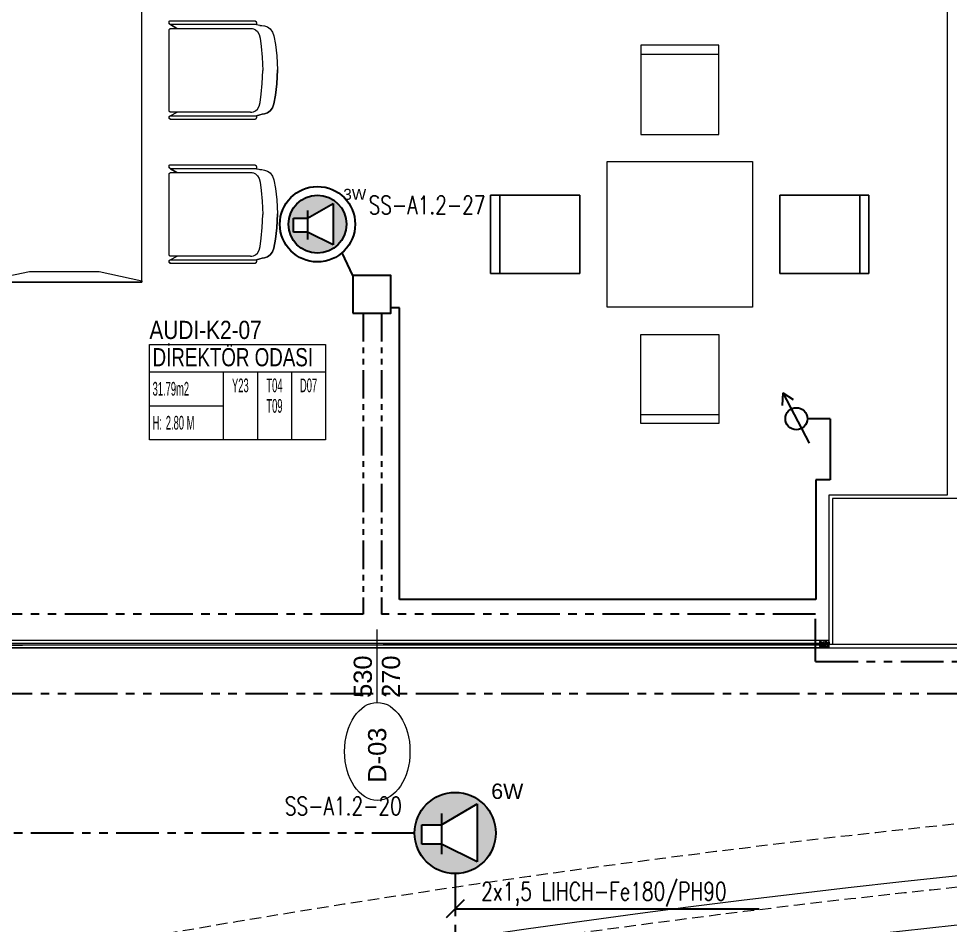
# Model space of a CAD drawing. Extents: x -1299 to 23780, y -3010 to 8106.
# Drawn here: x 15425 to 15937, y 2210 to 2709 of the extents above; entities that cross this region are included whole.
import ezdxf
from ezdxf.enums import TextEntityAlignment as Align

# ---------------------------------------------------------------- set-up
doc = ezdxf.new("R2010")
doc.units = 0
doc.header["$LTSCALE"] = 25
doc.header["$MEASUREMENT"] = 0
for name, pattern in [('DOT2', [0.125, 0, -0.125]), ('HIDDEN', [0.375, 0.25, -0.125]), ('PHANTOM2', [1.25, 0.625, -0.125, 0.125, -0.125, 0.125, -0.125])]:
    doc.linetypes.add(name, pattern=pattern)
doc.layers.get('0').update_dxf_attribs({"color": 9, "lineweight": 9})
for name, color, linetype, lineweight in [('0 @ 1', 9, 'Continuous', 9), ('01', 9, 'Continuous', 9), ('05', 9, 'Continuous', 9), ('06B', 9, 'Continuous', 9), ('06D', 9, 'Continuous', 9), ('10', 9, 'Continuous', 9), ('14', 9, 'Continuous', 9), ('15', 9, 'Continuous', 9), ('20', 9, 'DOT2', 9), ('21', 9, 'Continuous', 9), ('22', 8, 'Continuous', 9), ('35', 9, 'Continuous', 9), ('40', 9, 'Continuous', 9), ('40B', 9, 'Continuous', 9), ('E-KABLO', 7, 'Continuous', 30), ('E-MESH TAVAN', 1, 'Continuous', 30), ('E-SES AYAR ANAHTARI', 7, 'Continuous', 30), ('E-YANGIN', 7, 'Continuous', 30), ('E-YAZI', 7, 'Continuous', 30), ('Seslendirme', 7, 'Continuous', 30)]:
    doc.layers.add(name, color=color, linetype=linetype, lineweight=lineweight)
doc.styles.add('Arial', font='arial.ttf', dxfattribs={"height": 2.5})
doc.styles.add('ILGAZ', font='txttw.shx')
doc.styles.add('MuuM_TEXT-STANDART', font='ARIALN.TTF')
pattern_1 = [(225, (-604.72494, -2171.82614), (-0.0883883476, 0.0883883476), []), (135, (-604.72494, -2171.82614), (0.0883883476, 0.0883883476), [])]

# ---------------------------------------------------------------- blocks, each defined once
blk = doc.blocks.new('0_doorno')
blk.add_lwpolyline([(4.5, 0), (12.5, 0)])
blk.add_ellipse((-0.89, 0), major_axis=(-5.39, 0), ratio=0.666667)
at = {"style": 'Arial'}
blk.add_attdef('YUKSEKLIK', text='', height=2, dxfattribs=at).set_placement((5, 12.3), align=Align.TOP_LEFT)
blk.add_attdef('KAPINO', text='', height=2, dxfattribs=at).set_placement((0, 0), align=Align.MIDDLE)
blk.add_attdef('GENISLIK', text='', height=2, dxfattribs=at).set_placement((5, -3.79), align=Align.BOTTOM_LEFT)
blk = doc.blocks.new('KAPI KODLARI 2. KAT')
at = {"layer": '22'}
ref = blk.add_blockref('0_doorno', (15622.23, 2310.5), dxfattribs=dict(at, xscale=5, yscale=5, zscale=5, rotation=90))
ref.add_attrib('KAPINO', 'D-03', dxfattribs={"layer": '0', "height": 10, "rotation": 90, "style": 'Arial'}).set_placement((15622.14, 2304.03), align=Align.MIDDLE)
ref.add_attrib('GENISLIK', '530', dxfattribs={"layer": '0', "height": 10, "rotation": 90, "style": 'Arial'}).set_placement((15622.23, 2335.5), align=Align.BOTTOM_LEFT)
ref.add_attrib('YUKSEKLIK', '270', dxfattribs={"layer": '0', "height": 10, "rotation": 90, "style": 'Arial'}).set_placement((15624.73, 2335.5), align=Align.TOP_LEFT)
blk = doc.blocks.new('Group-32-1')
for p, q in [((384804.5516, 69159.371), (384804.573, 69159.3356)), ((384804.5731, 69159.3699), (384804.573, 69159.3694)), ((384804.573, 69159.3694), (384804.573, 69159.3689)), ((384804.573, 69159.3689), (384804.573, 69158.9239)), ((384804.5732, 69159.3709), (384804.5731, 69159.3704)), ((384804.5731, 69159.3704), (384804.5731, 69159.3699)), ((384804.5733, 69159.3713), (384804.5732, 69159.3709)), ((384804.5735, 69159.3718), (384804.5733, 69159.3713)), ((384804.5736, 69159.3723), (384804.5735, 69159.3718)), ((384804.5738, 69159.3727), (384804.5736, 69159.3723)), ((384804.574, 69159.3732), (384804.5738, 69159.3727)), ((384804.5742, 69159.3736), (384804.574, 69159.3732)), ((384804.5745, 69159.374), (384804.5742, 69159.3736)), ((384804.5747, 69159.3745), (384804.5745, 69159.374)), ((384804.575, 69159.3749), (384804.5747, 69159.3745)), ((384804.5753, 69159.3752), (384804.575, 69159.3749)), ((384804.5756, 69159.3756), (384804.5753, 69159.3752)), ((384804.576, 69159.376), (384804.5756, 69159.3756)), ((384804.5763, 69159.3763), (384804.576, 69159.376)), ((384804.5767, 69159.3766), (384804.5763, 69159.3763)), ((384804.5771, 69159.3769), (384804.5767, 69159.3766)), ((384804.5775, 69159.3772), (384804.5771, 69159.3769)), ((384804.5779, 69159.3775), (384804.5775, 69159.3772)), ((384804.5783, 69159.3777), (384804.5779, 69159.3775)), ((384804.5788, 69159.3779), (384804.5783, 69159.3777)), ((384804.5792, 69159.3781), (384804.5788, 69159.3779)), ((384804.5797, 69159.3783), (384804.5792, 69159.3781)), ((384804.5801, 69159.3785), (384804.5797, 69159.3783)), ((384804.5806, 69159.3786), (384804.5801, 69159.3785)), ((384804.5811, 69159.3787), (384804.5806, 69159.3786)), ((384804.5816, 69159.3788), (384804.5811, 69159.3787)), ((384804.5821, 69159.3789), (384804.5816, 69159.3788)), ((384804.5825, 69159.3789), (384804.5821, 69159.3789)), ((384804.583, 69159.3789), (384804.5825, 69159.3789)), ((384805.023, 69159.3789), (384804.583, 69159.3789)), ((384805.0235, 69159.3789), (384805.023, 69159.3789)), ((384805.024, 69159.3789), (384805.0235, 69159.3789)), ((384805.0245, 69159.3788), (384805.024, 69159.3789)), ((384805.0249, 69159.3787), (384805.0245, 69159.3788)), ((384805.0254, 69159.3786), (384805.0249, 69159.3787)), ((384805.0259, 69159.3785), (384805.0254, 69159.3786)), ((384805.0264, 69159.3783), (384805.0259, 69159.3785)), ((384805.0268, 69159.3781), (384805.0264, 69159.3783)), ((384805.0273, 69159.3779), (384805.0268, 69159.3781)), ((384805.0277, 69159.3777), (384805.0273, 69159.3779)), ((384805.0281, 69159.3775), (384805.0277, 69159.3777)), ((384805.0285, 69159.3772), (384805.0281, 69159.3775)), ((384805.029, 69159.3769), (384805.0285, 69159.3772)), ((384805.0293, 69159.3766), (384805.029, 69159.3769)), ((384805.0297, 69159.3763), (384805.0293, 69159.3766)), ((384805.0301, 69159.376), (384805.0297, 69159.3763)), ((384805.0304, 69159.3756), (384805.0301, 69159.376)), ((384805.0307, 69159.3752), (384805.0304, 69159.3756)), ((384805.031, 69159.3749), (384805.0307, 69159.3752)), ((384805.0313, 69159.3745), (384805.031, 69159.3749)), ((384805.0316, 69159.374), (384805.0313, 69159.3745)), ((384805.0318, 69159.3736), (384805.0316, 69159.374)), ((384805.032, 69159.3732), (384805.0318, 69159.3736)), ((384805.0322, 69159.3727), (384805.032, 69159.3732)), ((384805.0324, 69159.3723), (384805.0322, 69159.3727)), ((384805.0326, 69159.3718), (384805.0324, 69159.3723)), ((384805.0327, 69159.3713), (384805.0326, 69159.3718)), ((384805.0328, 69159.3709), (384805.0327, 69159.3713)), ((384805.0329, 69159.3704), (384805.0328, 69159.3709)), ((384805.0329, 69159.3699), (384805.0329, 69159.3704)), ((384805.033, 69159.3694), (384805.0329, 69159.3699)), ((384805.0521, 69159.3725), (384805.033, 69159.3345)), ((384805.033, 69159.3689), (384805.033, 69159.3694)), ((384805.033, 69158.9322), (384805.033, 69159.3689)), ((384805.033, 69158.9322), (384805.033, 69158.9322)), ((384804.5516, 69158.8992), (384804.558, 69158.8616)), ((384805.0524, 69158.8992), (384805.0423, 69158.8616))]:
    blk.add_line(p, q)
at = {"flags": 128}
for points in [[(384804.5309, 69158.9092), (384804.5309, 69158.9087), (384804.531, 69158.9082), (384804.531, 69158.9077), (384804.5311, 69158.9072), (384804.5312, 69158.9068), (384804.5314, 69158.9063), (384804.5315, 69158.9058), (384804.5317, 69158.9054), (384804.5319, 69158.9049), (384804.5321, 69158.9045), (384804.5324, 69158.904), (384804.5326, 69158.9036), (384804.5329, 69158.9032), (384804.5332, 69158.9028), (384804.5335, 69158.9025), (384804.5339, 69158.9021), (384804.5342, 69158.9018), (384804.5346, 69158.9015), (384804.535, 69158.9012), (384804.5354, 69158.9009), (384804.5358, 69158.9006), (384804.5362, 69158.9004), (384804.5367, 69158.9001), (384804.5371, 69158.8999), (384804.5376, 69158.8998), (384804.538, 69158.8996), (384804.5385, 69158.8995), (384804.539, 69158.8994), (384804.5395, 69158.8993), (384804.54, 69158.8992), (384804.5404, 69158.8992), (384804.5409, 69158.8992), (384804.5516, 69158.8992), (384804.5516, 69159.3689), (384804.5516, 69159.3694), (384804.5516, 69159.3699), (384804.5515, 69159.3704), (384804.5515, 69159.3709), (384804.5513, 69159.3713), (384804.5512, 69159.3718), (384804.5511, 69159.3723), (384804.5509, 69159.3727), (384804.5507, 69159.3732), (384804.5505, 69159.3736), (384804.5502, 69159.374), (384804.55, 69159.3745), (384804.5497, 69159.3749), (384804.5494, 69159.3752), (384804.5491, 69159.3756), (384804.5487, 69159.376), (384804.5484, 69159.3763), (384804.548, 69159.3766), (384804.5476, 69159.3769), (384804.5472, 69159.3772), (384804.5468, 69159.3775), (384804.5464, 69159.3777), (384804.5459, 69159.3779), (384804.5455, 69159.3781), (384804.545, 69159.3783), (384804.5445, 69159.3785), (384804.5441, 69159.3786), (384804.5436, 69159.3787), (384804.5431, 69159.3788), (384804.5426, 69159.3789), (384804.5421, 69159.3789), (384804.5416, 69159.3789), (384804.5359, 69159.3789), (384804.5357, 69159.3789), (384804.5354, 69159.3789), (384804.5352, 69159.3788), (384804.535, 69159.3788), (384804.5347, 69159.3788), (384804.5345, 69159.3787), (384804.5343, 69159.3786), (384804.534, 69159.3785), (384804.5338, 69159.3784), (384804.5336, 69159.3783), (384804.5334, 69159.3782), (384804.5332, 69159.3781), (384804.533, 69159.3779), (384804.5328, 69159.3778), (384804.5326, 69159.3776), (384804.5324, 69159.3774), (384804.5322, 69159.3773), (384804.5321, 69159.3771), (384804.5319, 69159.3769), (384804.5318, 69159.3767), (384804.5316, 69159.3765), (384804.5315, 69159.3763), (384804.5314, 69159.376), (384804.5313, 69159.3758), (384804.5312, 69159.3756), (384804.5312, 69159.3754), (384804.5311, 69159.3751), (384804.531, 69159.3749), (384804.531, 69159.3746), (384804.531, 69159.3744), (384804.5309, 69159.3741), (384804.5309, 69159.3739), (384804.5309, 69158.9092)], [(384805.0521, 69158.8992), (384805.0628, 69158.8992), (384805.0633, 69158.8992), (384805.0638, 69158.8992), (384805.0642, 69158.8993), (384805.0647, 69158.8994), (384805.0652, 69158.8995), (384805.0657, 69158.8996), (384805.0661, 69158.8998), (384805.0666, 69158.8999), (384805.0671, 69158.9001), (384805.0675, 69158.9004), (384805.0679, 69158.9006), (384805.0683, 69158.9009), (384805.0687, 69158.9012), (384805.0691, 69158.9015), (384805.0695, 69158.9018), (384805.0698, 69158.9021), (384805.0702, 69158.9025), (384805.0705, 69158.9028), (384805.0708, 69158.9032), (384805.0711, 69158.9036), (384805.0714, 69158.904), (384805.0716, 69158.9045), (384805.0718, 69158.9049), (384805.072, 69158.9054), (384805.0722, 69158.9058), (384805.0723, 69158.9063), (384805.0725, 69158.9068), (384805.0726, 69158.9072), (384805.0727, 69158.9077), (384805.0727, 69158.9082), (384805.0728, 69158.9087), (384805.0728, 69158.9092), (384805.0728, 69159.3689), (384805.0728, 69159.3694), (384805.0727, 69159.3699), (384805.0727, 69159.3704), (384805.0726, 69159.3709), (384805.0725, 69159.3713), (384805.0723, 69159.3718), (384805.0722, 69159.3723), (384805.072, 69159.3727), (384805.0718, 69159.3732), (384805.0716, 69159.3736), (384805.0714, 69159.374), (384805.0711, 69159.3745), (384805.0708, 69159.3749), (384805.0705, 69159.3752), (384805.0702, 69159.3756), (384805.0698, 69159.376), (384805.0695, 69159.3763), (384805.0691, 69159.3766), (384805.0687, 69159.3769), (384805.0683, 69159.3772), (384805.0679, 69159.3775), (384805.0675, 69159.3777), (384805.0671, 69159.3779), (384805.0666, 69159.3781), (384805.0661, 69159.3783), (384805.0657, 69159.3785), (384805.0652, 69159.3786), (384805.0647, 69159.3787), (384805.0642, 69159.3788), (384805.0638, 69159.3789), (384805.0633, 69159.3789), (384805.0628, 69159.3789), (384805.0621, 69159.3789), (384805.0616, 69159.3789), (384805.0611, 69159.3789), (384805.0606, 69159.3788), (384805.0601, 69159.3787), (384805.0596, 69159.3786), (384805.0592, 69159.3785), (384805.0587, 69159.3783), (384805.0582, 69159.3781), (384805.0578, 69159.3779), (384805.0574, 69159.3777), (384805.0569, 69159.3775), (384805.0565, 69159.3772), (384805.0561, 69159.3769), (384805.0557, 69159.3766), (384805.0554, 69159.3763), (384805.055, 69159.376), (384805.0547, 69159.3756), (384805.0543, 69159.3752), (384805.054, 69159.3749), (384805.0538, 69159.3745), (384805.0535, 69159.374), (384805.0533, 69159.3736), (384805.053, 69159.3732), (384805.0528, 69159.3727), (384805.0527, 69159.3723), (384805.0525, 69159.3718), (384805.0524, 69159.3713), (384805.0523, 69159.3709), (384805.0522, 69159.3704), (384805.0521, 69159.3699), (384805.0521, 69159.3694), (384805.0521, 69159.3689), (384805.0521, 69158.8992)]]:
    blk.add_lwpolyline(points, close=True, dxfattribs=at)
for points in [[(384804.5309, 69158.9092, 0.414214), (384804.5409, 69158.8992), (384804.5516, 69158.8992), (384804.5516, 69159.3689, 0.414214), (384804.5416, 69159.3789), (384804.5359, 69159.3789, 0.414214), (384804.5309, 69159.3739)], [(384805.0521, 69158.8992), (384805.0628, 69158.8992, 0.414214), (384805.0728, 69158.9092), (384805.0728, 69159.3689, 0.414214), (384805.0628, 69159.3789), (384805.0621, 69159.3789, 0.414214), (384805.0521, 69159.3689)]]:
    blk.add_lwpolyline(points, format="xyb", close=True, dxfattribs=at)
blk.add_lwpolyline([(384805.033, 69158.9322), (384805.033, 69159.3689, 0.414214), (384805.023, 69159.3789), (384804.583, 69159.3789, 0.414214), (384804.573, 69159.3689), (384804.573, 69158.9239), (384804.5738, 69158.9202)], format="xyb", dxfattribs=at)
for points in [[(384804.573, 69158.9322), (384804.573, 69158.9239), (384804.5752, 69158.9142), (384804.5804, 69158.903), (384804.5903, 69158.8926), (384804.6064, 69158.8839), (384804.6258, 69158.8783), (384804.6716, 69158.8721), (384804.7307, 69158.8665), (384804.803, 69158.8644)], [(384805.033, 69158.9322), (384805.033, 69158.9239), (384805.0308, 69158.9142), (384805.0256, 69158.903), (384805.0157, 69158.8926), (384804.9996, 69158.8839), (384804.9803, 69158.8783), (384804.9344, 69158.8721), (384804.8753, 69158.8665), (384804.803, 69158.8644)], [(384804.5569, 69158.8806), (384804.5569, 69158.8686), (384804.5592, 69158.8546), (384804.5647, 69158.8386), (384804.5752, 69158.8236), (384804.5922, 69158.8111), (384804.6127, 69158.8031), (384804.6612, 69158.7941), (384804.7237, 69158.7861), (384804.8002, 69158.7831)], [(384805.0434, 69158.8658), (384805.0434, 69158.8686), (384805.0412, 69158.8546), (384805.0357, 69158.8386), (384805.0252, 69158.8236), (384805.0082, 69158.8111), (384804.9877, 69158.8031), (384804.9392, 69158.7941), (384804.8767, 69158.7861), (384804.8002, 69158.7831)]]:
    blk.add_lwpolyline(points, dxfattribs=at)
at = {"layer": '40'}
blk.add_lwpolyline([(384805.023, 69159.3789), (384804.583, 69159.3789, 0.414214), (384804.573, 69159.3689), (384804.573, 69159.3366), (384804.573, 69159.3356), (384804.5516, 69159.371), (384804.551, 69159.3725, 0.309775), (384804.5416, 69159.3789), (384804.5359, 69159.3789, 0.413784), (384804.5309, 69159.3739), (384804.5309, 69158.9092, 0.414214), (384804.5409, 69158.8992), (384804.5516, 69158.8992), (384804.5569, 69158.8686), (384804.5592, 69158.8546), (384804.5647, 69158.8386), (384804.5752, 69158.8236), (384804.5922, 69158.8111), (384804.6127, 69158.8031), (384804.6612, 69158.7941), (384804.7237, 69158.7861), (384804.8002, 69158.7831), (384804.8384, 69158.7846), (384804.8767, 69158.7861), (384804.9392, 69158.7941), (384804.9877, 69158.8031), (384805.0082, 69158.8111), (384805.0252, 69158.8236), (384805.0357, 69158.8386), (384805.0412, 69158.8546), (384805.0473, 69158.8804), (384805.0524, 69158.8992), (384805.0628, 69158.8992, 0.414214), (384805.0728, 69158.9092), (384805.0728, 69159.3689, 0.781144), (384805.0521, 69159.3725), (384805.033, 69159.3345), (384805.033, 69159.3689, 0.407263), (384805.0232, 69159.3789)], format="xyb", close=True, dxfattribs=at)
blk = doc.blocks.new('p-ma-audi')
for p, q in [((-7.57, 155.19), (-7.57, 200)), ((-85.7, 155.19), (-7.57, 155.19))]:
    blk.add_line(p, q)
at = {"flags": 128}
for points in [[(-7.57, 200), (-7.57, 214.96), (-93.45, 214.96), (-93.45, 155.19), (-85.7, 155.19)], [(-85.7, 0.04), (-85.7, 0.94), (-61.93, 5.88), (-23.62, 5.88), (0, 0.73), (0, 0), (-85.67, 0)]]:
    blk.add_lwpolyline(points, dxfattribs=at)
for points in [[(-85.7, 200), (-85.7, 0), (0, 0), (0, 200), (-85.7, 200)], [(-85.7, 200), (-85.7, 0), (0, 0), (0, 200)]]:
    blk.add_lwpolyline(points, close=True, dxfattribs=at)
blk = doc.blocks.new('p-table_4')
for points in [[(-21.5, 55), (21.5, 55), (21.5, 104), (-21.5, 104)], [(-40, 40), (40, 40), (40, -40), (-40, -40)], [(-104, 21.5), (-55, 21.5), (-55, -21.5), (-104, -21.5)], [(-104, -21.5), (-55, -21.5), (-55, 21.5), (-104, 21.5)], [(104, 21.5), (55, 21.5), (55, -21.5), (104, -21.5)], [(104, -21.5), (55, -21.5), (55, 21.5), (104, 21.5)], [(-21.5, -55), (21.5, -55), (21.5, -104), (-21.5, -104)]]:
    blk.add_lwpolyline(points, close=True)
for points in [[(-21.5, 99), (21.5, 99)], [(-99, -21.5), (-99, 21.5)], [(-99, 21.5), (-99, -21.5)], [(99, -21.5), (99, 21.5)], [(99, 21.5), (99, -21.5)], [(-21.5, -99), (21.5, -99)]]:
    blk.add_lwpolyline(points)
blk = doc.blocks.new('p-kolon_80x80')
blk.add_lwpolyline([(-40, -40), (40, -40), (40, 40), (-40, 40)], close=True)
blk = doc.blocks.new('0_roomno2-flat-2')
at = {"layer": '21'}
blk.add_lwpolyline([(96.88, -52.5), (0, -52.5), (0, 0), (96.88, 0)], close=True, dxfattribs=at)
for points in [[(0, -15), (96.88, -15)], [(40.62, -15), (40.62, -52.5)], [(59.38, -15), (59.38, -52.5)], [(78.12, -15), (78.12, -52.5)], [(0, -33.75), (40.62, -33.75)]]:
    blk.add_lwpolyline(points, dxfattribs=at)
at = {"layer": '21', "style": 'MuuM_TEXT-STANDART', "width": 0.6}
blk.add_text('H:', height=7.5, dxfattribs=at).set_placement((1.75, -43.04), align=Align.MIDDLE_LEFT)
at = {"layer": '21', "style": 'Arial'}
blk.add_attdef('ODANO', (0, 5.85), '', height=10, dxfattribs=at)
blk.add_attdef('MEKANADI', text='', height=10, dxfattribs=at).set_placement((1.75, -15), align=Align.BOTTOM_LEFT)
at = {"layer": '21', "style": 'MuuM_TEXT-STANDART', "width": 0.6}
for tag, p in [('YER01', (50, -22.5)), ('TAVAN01', (68.75, -22.5)), ('DUVAR01', (87.5, -22.5)), ('YER02', (50, -33.75)), ('TAVAN02', (68.75, -33.75)), ('DUVAR02', (87.5, -33.75)), ('YER03', (50, -45)), ('TAVAN03', (68.75, -45)), ('DUVAR03', (87.5, -45))]:
    blk.add_attdef(tag, text='', height=7.5, dxfattribs=at).set_placement(p, align=Align.MIDDLE_CENTER)
for tag, p in [('M2', (1.75, -24.38)), ('TEMIZTAVANYUKSEKLIGI', (9, -43.04))]:
    blk.add_attdef(tag, text='', height=7.5, dxfattribs=at).set_placement(p, align=Align.MIDDLE_LEFT)
blk = doc.blocks.new('p-strahle-alüminyumdoğramaprofili')
at = {"layer": '10'}
h = blk.add_hatch(dxfattribs=at)
h.set_pattern_fill('NET', color=256, angle=315, style=0)
h.set_pattern_definition(pattern_1)
h.paths.add_polyline_path([(-4.62, 2.65), (-4.68, 2.65), (-4.72, 2.75), (-4.72, 2.8), (-4.69, 2.8), (-4.69, 2.92), (-4.98, 2.92), (-4.98, 2.8), (-4.95, 2.8), (-4.99, 2.65), (-5.08, 2.66), (-5.25, 2.28), (-5.14, 2.28), (-5.14, 2.33), (-4.98, 2.52, 0.2599), (-4.9, 2.28), (-4.66, 2.28, 0.382682)])
h.paths.add_polyline_path([(-4.86, 2.52), (-4.67, 2.52, -2.16717)], flags=16)
h = blk.add_hatch(dxfattribs=at)
h.set_pattern_fill('NET', color=256, angle=315, style=0)
h.set_pattern_definition(pattern_1)
h.paths.add_polyline_path([(-4.62, 0.88), (-4.68, 0.88), (-4.72, 0.77), (-4.72, 0.73), (-4.69, 0.73), (-4.69, 0.6), (-4.98, 0.6), (-4.98, 0.73), (-4.95, 0.73), (-4.99, 0.88), (-5.08, 0.87), (-5.25, 1.24), (-5.14, 1.24), (-5.14, 1.2), (-4.98, 1.01, -0.2599), (-4.9, 1.24), (-4.66, 1.24, -0.382682)])
h.paths.add_polyline_path([(-4.86, 1), (-4.67, 1, 2.16717)], flags=16)
h = blk.add_hatch(dxfattribs=at)
h.set_pattern_fill('NET', color=256, angle=315, style=0)
h.set_pattern_definition([(225, (-608.45214, -2173.53612), (-0.0883883476, 0.0883883476), []), (135, (-608.45214, -2173.53612), (0.0883883476, 0.0883883476), [])])
h.paths.add_polyline_path([(-3.45, 2.28), (-3.45, 2.57), (-4.49, 2.57), (-4.49, 2.28)])
h = blk.add_hatch(dxfattribs=at)
h.set_pattern_fill('NET', color=256, angle=315, style=0)
h.set_pattern_definition([(225, (-608.45214, -2180.04526), (-0.0883883476, 0.0883883476), []), (135, (-608.45214, -2180.04526), (0.0883883476, 0.0883883476), [])])
h.paths.add_polyline_path([(-3.45, 0.93), (-3.45, 1.24), (-4.49, 1.24), (-4.49, 0.93)])
h = blk.add_hatch(dxfattribs=at)
h.set_pattern_fill('NET', color=256, angle=315, style=0)
h.set_pattern_definition([(225, (-629.50454, -2177.58922), (-0.0883883476, 0.0883883476), []), (135, (-629.50454, -2177.58922), (0.0883883476, 0.0883883476), [])])
h.paths.add_polyline_path([(0, 0.68), (0, 1.75), (-0.18, 1.75), (-0.18, 0.68)])
for points in [[(-5.08, 2.66), (-5.25, 2.28)], [(-5.09, 0.88), (-5.25, 1.24)], [(-4.98, 2.52), (-5.14, 2.33), (-5.14, 2.28)], [(-4.98, 1.01), (-5.14, 1.2), (-5.14, 1.24)], [(-4.92, 3.6), (-4.92, 3.16), (-4.61, 3.16), (-4.61, 2.87), (-4.52, 2.87), (-4.62, 2.65), (-4.68, 2.65), (-4.72, 2.75), (-4.72, 2.8), (-4.69, 2.8), (-4.69, 3.05), (-4.98, 3.05), (-4.98, 2.8), (-4.95, 2.8), (-4.99, 2.65), (-5.08, 2.66), (-5.07, 3.76), (-0.11, 3.76)], [(-4.69, 2.92), (-4.98, 2.92)], [(-4.71, 0.6), (-4.98, 0.6)], [(-2.83, 0.2), (-2.67, 0.2), (-2.67, -0.04), (-4.87, -0.04), (-4.87, 0.19), (-4.57, 0.19), (-4.57, 0.73), (-2.67, 0.73)], [(-4.52, 2.87), (-4.49, 2.87), (-4.49, 2.26)], [(-4.49, 0.93), (-4.49, 0.93), (-4.49, 1.26)], [(-3.45, 2.26), (-3.45, 2.57)], [(-3.45, 1.26), (-3.45, 0.93)], [(-2.08, 0.93), (-2.08, 2.57)], [(-0.18, 0.68), (0, 0.68), (0, 1.75)], [(-0.18, 1.75), (0, 1.75)]]:
    blk.add_lwpolyline(points, dxfattribs=at)
for points in [[(-0.18, 2.74), (-0.18, 2.21), (0, 2.21), (0, 2.08), (-0.18, 2.08), (-0.18, 0.43), (0, 0.43), (0, 0), (-0.12, 0), (-0.12, -0.24), (-5.09, -0.24), (-5.09, 0.88), (-4.98, 0.88), (-4.94, 0.7), (-4.99, 0.7), (-4.99, 0.33), (-4.71, 0.33), (-4.71, 0.88), (-4.56, 0.88), (-4.52, 0.93), (-1.28, 0.93), (-1.2, 1.22), (-0.9, 1.22), (-0.9, 0.62), (-0.58, 0.62), (-0.58, 2.74)], [(-2.03, 0.78), (-1.35, 0.78), (-1.35, 0.08), (-1.28, 0.04), (-1.28, -0.04), (-2.09, -0.04), (-2.09, 0.1), (-2.03, 0.15)]]:
    blk.add_lwpolyline(points, close=True, dxfattribs=at)
for points in [[(-0.57, 3.26), (-0.57, 3.62), (-4.89, 3.62), (-4.89, 3.65, 0.561743), (-4.97, 3.66, 0.595966), (-4.92, 3.6, -2.204878)], [(-4.67, 2.52), (-4.86, 2.52, 1)], [(-4.67, 1), (-4.86, 1, -1)], [(-4.61, 2.87), (-4.49, 3.45, -0.833203), (-4.18, 3.44, -0.447088)], [(-4.49, 2.57), (-1.23, 2.57, -0.414214), (-0.9, 2.25), (-0.9, 1.22)], [(-4.18, 3.44), (-4.18, 2.99, 0.414214), (-4.07, 2.89), (-0.82, 2.89), (-0.82, 3.62)], [(-2.67, 0.73), (-2.67, 0.32), (-2.83, 0.32, 1), (-2.83, 0.2, -1)], [(-0.11, 3.76), (-0.11, 3.62), (-0.45, 3.62), (-0.45, 3.14, -1), (-0.66, 3.14)], [(-0.66, 3.14, -0.305404), (-0.57, 3.26, -5.773092)]]:
    blk.add_lwpolyline(points, format="xyb", dxfattribs=at)
for centre, radius, start, end in [((-4.73, 2.47), 0.253, 168.6676, 234.1258), ((-4.73, 1.06), 0.253, 125.8742, 191.3324), ((-4.77, 2.44), 0.125, 139.5402, 40.4598), ((-4.77, 1.08), 0.125, 319.5402, 220.4598), ((-4.84, 2.48), 0.273, 305.9738, 36.4289), ((-4.84, 1.04), 0.273, 323.5711, 54.0262)]:
    blk.add_arc(centre, radius, start, end, dxfattribs=at)
blk = doc.blocks.new('*U313')
at = {"layer": '06D'}
for points in [[(4.95, 4), (521.04, 4)], [(4.95, 0), (521.02, 0)]]:
    blk.add_lwpolyline(points, dxfattribs=at)
at = {"layer": '15'}
for points in [[(1.96, 2.5), (524.03, 2.5)], [(524.03, 1.5), (1.96, 1.5)]]:
    blk.add_lwpolyline(points, dxfattribs=at)
at = {"layer": '0 @ 1', "linetype": 'Continuous', "xscale": -1}
blk.add_blockref('p-strahle-alüminyumdoğramaprofili', (-0.12, 0.24), dxfattribs=at)
blk = doc.blocks.new('p-2. kat planı')
at = {"layer": '14'}
blk.add_lwpolyline([(15798, 2819.3), (15798, 2803), (15800, 2803), (15870.5, 2803), (15870.5, 2743), (15935.5, 2743), (15935.5, 2447), (15870.5, 2447), (15870.5, 2363), (15959.5, 2363)], dxfattribs=at)
at = {"layer": '40B'}
blk.add_lwpolyline([(13052.5, 1837.5), (13052.5, 1065.5), (13054.42, 1065.5, -0.152186), (16671.45, 2158.21), (16671.45, 2226.09), (16672.5, 2226.09), (16672.5, 2372.5), (15945, 2372.5), (15945, 2365), (14187.5, 2363), (14187.5, 2825), (13845, 2825), (13845, 1845), (13845, 1837.5)], format="xyb", close=True, dxfattribs=at)
blk.add_lwpolyline([(15254.5, 2364.21), (15945, 2365), (15945, 2825), (15254.5, 2825)], close=True, dxfattribs=at)
ref = blk.add_blockref('0_roomno2-flat-2', (15496.91, 2529.76))
ref.add_attrib('ODANO', 'AUDI-K2-07', dxfattribs={"layer": '21', "height": 10, "style": 'MuuM_TEXT-STANDART'}).set_placement((15496.91, 2529.76), align=Align.BOTTOM_LEFT)
ref.add_attrib('MEKANADI', 'DİREKTÖR ODASI', dxfattribs={"layer": '21', "height": 10, "style": 'MuuM_TEXT-STANDART', "width": 0.9}).set_placement((15498.66, 2514.76), align=Align.BOTTOM_LEFT)
ref.add_attrib('M2', '31.79m2', dxfattribs={"layer": '21', "height": 7.5, "style": 'MuuM_TEXT-STANDART', "width": 0.6}).set_placement((15498.66, 2505.38), align=Align.MIDDLE_LEFT)
ref.add_attrib('TEMIZTAVANYUKSEKLIGI', '2.80 M', dxfattribs={"layer": '21', "height": 7.5, "style": 'MuuM_TEXT-STANDART', "width": 0.6}).set_placement((15505.91, 2486.72), align=Align.MIDDLE_LEFT)
ref.add_attrib('YER01', 'Y23', dxfattribs={"layer": '21', "height": 7.5, "style": 'MuuM_TEXT-STANDART', "width": 0.6}).set_placement((15546.91, 2507.26), align=Align.MIDDLE_CENTER)
ref.add_attrib('TAVAN01', 'T04', dxfattribs={"layer": '21', "height": 7.5, "style": 'MuuM_TEXT-STANDART', "width": 0.6}).set_placement((15565.66, 2507.26), align=Align.MIDDLE_CENTER)
ref.add_attrib('DUVAR01', 'D07', dxfattribs={"layer": '21', "height": 7.5, "style": 'MuuM_TEXT-STANDART', "width": 0.6}).set_placement((15584.41, 2507.26), align=Align.MIDDLE_CENTER)
ref.add_attrib('TAVAN02', 'T09', dxfattribs={"layer": '21', "height": 7.5, "style": 'MuuM_TEXT-STANDART', "width": 0.6}).set_placement((15565.66, 2496.01), align=Align.MIDDLE_CENTER)
at = {"linetype": 'Continuous', "rotation": 180}
blk.add_blockref('*U313', (15870.49, 2367), dxfattribs=at)
at = {"layer": '01'}
blk.add_blockref('p-kolon_80x80', (15912.5, 2405), dxfattribs=at)
blk = doc.blocks.new('100_SES AYAR ANAHTARI')
at = {"layer": 'E-SES AYAR ANAHTARI', "color": 4}
for p, q in [((1.776, 3.255), (-1.686, 1.426)), ((1.776, 3.255), (0.915, 3.283)), ((1.776, 3.255), (1.312, 2.529)), ((0, 0), (0, 1.561))]:
    blk.add_line(p, q, dxfattribs=at)
blk.add_circle((0, 2.317), 0.756, dxfattribs=at)
blk = doc.blocks.new('ep_pc')
at = {"layer": 'Seslendirme'}
h = blk.add_hatch(color=3, dxfattribs=at)
h.paths.add_polyline_path([(-42.32, 0, 1), (42.32, 0, 1)])
h.paths.add_polyline_path([(22.84, 30.36), (22.84, -29.95), (-14.38, -11.65), (-34.74, -11.65), (-34.74, 8.64), (-14.38, 8.64)], flags=16)
at = {"layer": 'Seslendirme', "color": 3}
for p, q in [((-14.38, 8.64), (22.84, 30.36)), ((22.84, 30.36, 1200), (22.84, -29.95, 1200)), ((-14.38, 20.19), (-14.38, -22.15)), ((-34.74, 8.64), (-14.38, 8.64)), ((-34.74, -11.65), (-34.74, 8.64)), ((-14.38, -11.65), (-34.74, -11.65)), ((22.84, -29.95), (-14.38, -11.65))]:
    blk.add_line(p, q, dxfattribs=at)
blk.add_circle((0, 0), 42.32, dxfattribs=at)
at = {"color": 3, "insert": (37.6, 51.57), "char_height": 16, "attachment_point": 1, "style": 'Arial'}
blk.add_mtext_dynamic_manual_height_columns('6W', width=27.142, gutter_width=12.5, heights=[0], dxfattribs=at)
blk = doc.blocks.new('A$C484C7D48')
at = {"layer": 'Seslendirme'}
h = blk.add_hatch(color=3, dxfattribs=at)
h.paths.add_polyline_path([(4.75, 20.71, 1), (36.67, 20.71, 1)])
h.paths.add_polyline_path([(29.32, 32.16), (29.32, 9.41), (15.29, 16.32), (7.61, 16.32), (7.61, 23.96), (15.29, 23.96)], flags=16)
at = {"layer": 'E-YAZI', "color": 3, "linetype": 'Continuous', "ltscale": 100}
blk.add_circle((20.71, 20.71, 0), 20.71, dxfattribs=at)
at = {"layer": 'Seslendirme', "color": 3}
for p, q in [((15.29, 23.96, 0), (29.32, 32.16, 0)), ((29.32, 32.16, 452.52), (29.32, 9.41, 452.52)), ((15.29, 28.32, 0), (15.29, 12.36, 0)), ((7.61, 23.96, 0), (15.29, 23.96, 0)), ((7.61, 16.32, 0), (7.61, 23.96, 0)), ((15.29, 16.32, 0), (7.61, 16.32, 0)), ((29.32, 9.41, 0), (15.29, 16.32, 0))]:
    blk.add_line(p, q, dxfattribs=at)
blk.add_circle((20.71, 20.71, 0), 15.96, dxfattribs=at)
at = {"color": 3, "insert": (34.89, 40.15, 0), "char_height": 6.034, "attachment_point": 1, "style": 'Arial'}
blk.add_mtext_dynamic_manual_height_columns('3W', width=27.142, gutter_width=12.5, heights=[0], dxfattribs=at)

msp = doc.modelspace()

# ---------------------------------------------------------------- linework, layer by layer
at = {"layer": '06B'}
msp.add_lwpolyline([(15362.02, 2122.81, -0.050395), (16650.71, 2246.09)], format="xyb", dxfattribs=at)
at = {"layer": '20', "linetype": 'HIDDEN'}
for points in [[(13074.5, 1250.48, -0.146575), (16650.5, 2301.36, -0.146575)], [(13074.5, 1209.1, -0.147553), (16652.5, 2266.71)]]:
    msp.add_lwpolyline(points, format="xyb", dxfattribs=at)
at = {"layer": '35'}
msp.add_lwpolyline([(16650.5, 2363), (16650.5, 2272.98, 0.147272), (13074.5, 1216.59), (13074.5, 1835), (13854.5, 1835), (13854.5, 2483.5), (13840.44, 2489.8), (13837.5, 2489.8), (13837.5, 2570.2), (13840.5, 2570.2), (13854.5, 2576.5), (13854.5, 2580), (13854.5, 2657), (13835.5, 2657), (13835.5, 2763), (13854.5, 2763), (13854.5, 2803), (14182.5, 2803), (14182.5, 2363)], format="xyb", close=True, dxfattribs=at)
msp.add_lwpolyline([(14487.5, 2447), (14487.5, 2743), (14554.5, 2743), (14554.5, 2803), (15170.5, 2803), (15170.5, 2743), (15254.5, 2743), (15254.5, 2803), (15870.5, 2803), (15870.5, 2743), (15935.5, 2743), (15935.5, 2447), (15870.5, 2447), (15870.5, 2363), (15254.5, 2363), (15254.5, 2447), (15170.5, 2447), (15170.5, 2363), (14554.5, 2363), (14554.5, 2447)], close=True, dxfattribs=at)
at = {"layer": 'E-KABLO', "color": 5, "linetype": 'PHANTOM2', "ltscale": 1.5}
for p, q in [((15608.85, 2567.64), (15602.88, 2580.19)), ((15642.72, 2261.23), (14024.04, 2261.23)), ((15665.04, 2238.91), (15665.04, 2183.98))]:
    msp.add_line(p, q, dxfattribs=at)
at = {"layer": 'E-KABLO', "color": 3, "ltscale": 10}
for p, q in [((15634.4, 2549.89), (15629.63, 2549.89)), ((15634.4, 2389.61), (15634.4, 2549.89)), ((15871.18, 2488.94), (15871.18, 2455.37)), ((15871.18, 2455.37), (15863.34, 2455.37)), ((15863.34, 2455.37), (15863.34, 2389.61)), ((15863.34, 2389.61), (15634.4, 2389.61))]:
    msp.add_line(p, q, dxfattribs=at)
at = {"layer": 'E-KABLO', "color": 6, "linetype": 'PHANTOM2', "ltscale": 1.5}
for p, q in [((15614.46, 2381.5), (15262.16, 2381.5)), ((15863.16, 2381.5), (15624.54, 2381.5)), ((15863.16, 2355.5), (15863.16, 2381.5)), ((15863.16, 2355.5), (16523.57, 2355.5)), ((13862.16, 2338), (16536.9, 2338))]:
    msp.add_line(p, q, dxfattribs=at)
at = {"layer": 'E-KABLO', "color": 7}
msp.add_line((15669.95, 2224.51), (15660.13, 2214.69), dxfattribs=at)
at = {"layer": 'E-MESH TAVAN', "color": 6, "linetype": 'PHANTOM2'}
for p, q in [((15614.46, 2546.92), (15614.46, 2381.5)), ((15624.54, 2546.92), (15624.54, 2381.5))]:
    msp.add_line(p, q, dxfattribs=at)
at = {"layer": 'E-YANGIN'}
msp.add_line((15665.04, 2219.6), (15832.23, 2219.6), dxfattribs=at)
at = {"layer": 'E-YAZI', "color": 3, "linetype": 'Continuous', "ltscale": 100}
msp.add_lwpolyline([(15608.85, 2546.92), (15629.63, 2546.92), (15629.63, 2567.64), (15608.85, 2567.64)], close=True, dxfattribs=at)

# ---------------------------------------------------------------- block references
msp.add_blockref('p-2. kat planı', (0, 0))
at = {"xscale": 0.5269084435782805, "yscale": 0.5269084435782805, "zscale": 0.5269084435782805}
msp.add_blockref('ep_pc', (15665.04, 2261.23), dxfattribs=at)
at = {"layer": '05', "color": 7}
msp.add_blockref('p-ma-audi', (15492.83, 2563.92), dxfattribs=at)
at = {"layer": '05', "color": 7, "extrusion": (0, 0, -1), "xscale": 100, "yscale": 100, "zscale": -100, "rotation": 270}
for p in [(-6931445.63, 38483160.72), (-6931445.63, 38483081.54)]:
    msp.add_blockref('Group-32-1', p, dxfattribs=at)
at = {"layer": '05'}
msp.add_blockref('p-table_4', (15788.54, 2590.24), dxfattribs=at)
at = {"layer": '22'}
msp.add_blockref('KAPI KODLARI 2. KAT', (0, 0), dxfattribs=at)
at = {"layer": 'E-MESH TAVAN', "color": 6, "linetype": 'PHANTOM2'}
msp.add_blockref('A$C484C7D48', (15568.61, 2575.14, 0), dxfattribs=at)
at = {"layer": 'E-SES AYAR ANAHTARI', "xscale": 8, "yscale": 8, "zscale": 8, "rotation": 90}
msp.add_blockref('100_SES AYAR ANAHTARI', (15871.18, 2488.94), dxfattribs=at)

# ---------------------------------------------------------------- texts
at = {"layer": 'E-YAZI', "color": 3, "style": 'ILGAZ', "width": 0.75}
for s, p in [('SS-A1.2-27', (15617.43, 2601.43)), ('SS-A1.2-20', (15571.39, 2271.09)), ('2x1,5 LIHCH-Fe180/PH90', (15679.32, 2224.17))]:
    msp.add_text(s, height=10, dxfattribs=at).set_placement(p)

doc.saveas('drawing.dxf')
